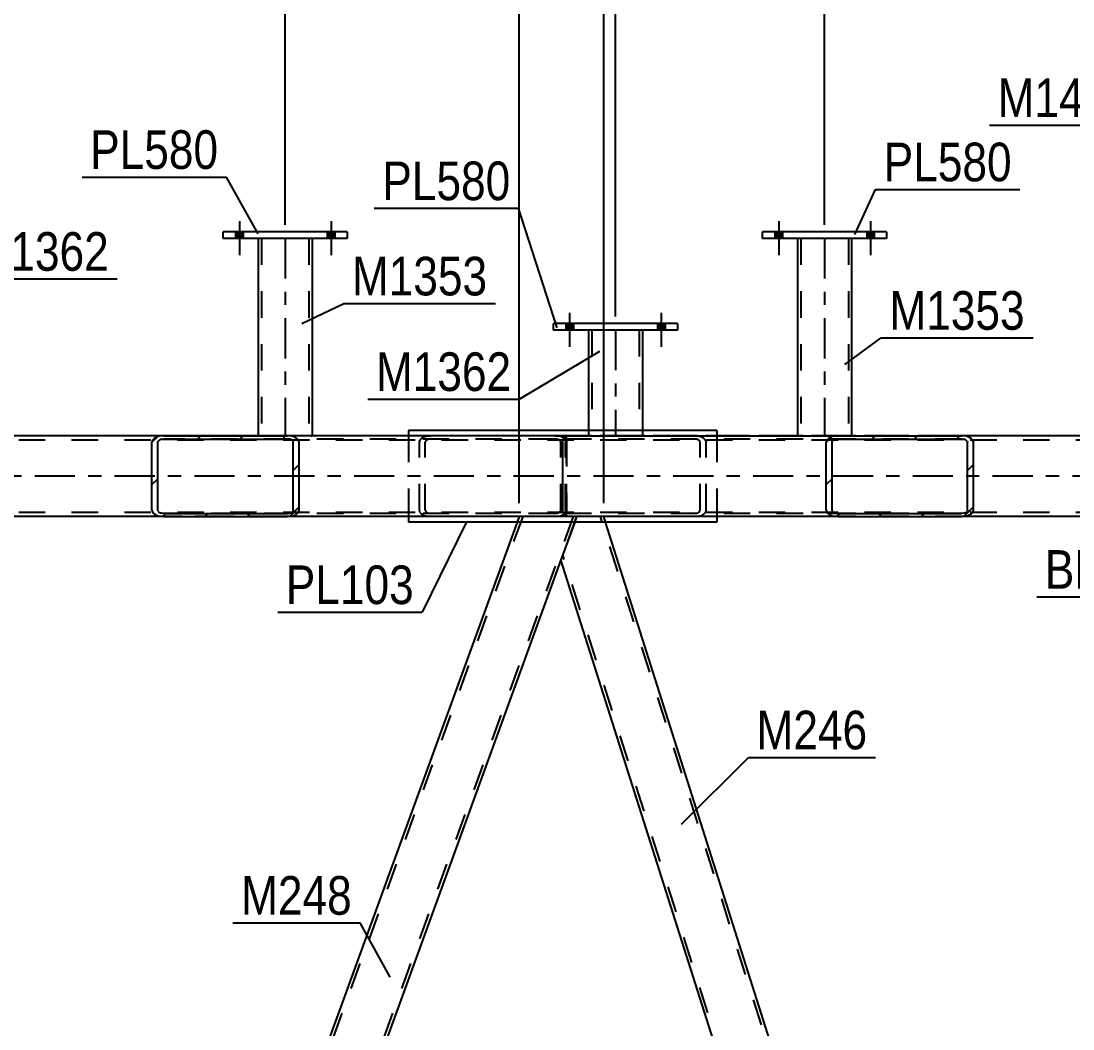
# Model space of a CAD drawing. Header units: millimetres. Extents: x -857 to 332, y -866 to -25.
# Drawn here: x -357.2 to -279.2, y -318.4 to -243.6 of the extents above; entities that cross this region are included whole.
import ezdxf

# ---------------------------------------------------------------- set-up
doc = ezdxf.new("R2010")
doc.units = ezdxf.units.MM
doc.linetypes.add('DXK_LINE_DOT2', pattern=[3.9198, 1.9599, -1.9599])
doc.linetypes.add('DXK_LINE_DOT3', pattern=[5.9187, 2.979, -0.9799, 0.9799, -0.9799])
doc.styles.add('Arial Narrow', font='ARIALN.TTF', dxfattribs={"height": 0.2})

# ---------------------------------------------------------------- blocks, each defined once
blk = doc.blocks.new('Bolt-570386455-1264 - 1253')
at = {"linetype": 'Continuous'}
for points in [[(-316.201, -266.084), (-316.761, -266.084), (-316.761, -266.564), (-316.201, -266.564)], [(-316.201, -266.084), (-316.761, -266.084), (-316.761, -266.564), (-316.201, -266.564)], [(-309.401, -266.084), (-309.961, -266.084), (-309.961, -266.564), (-309.401, -266.564)], [(-309.401, -266.084), (-309.961, -266.084), (-309.961, -266.564), (-309.401, -266.564)]]:
    blk.add_hatch(color=1, dxfattribs=at).paths.add_polyline_path(points)
at = {"color": 1, "linetype": 'Continuous'}
for p, q in [((-316.481, -265.284), (-316.481, -267.804)), ((-316.481, -265.284), (-316.481, -267.804)), ((-309.681, -265.284), (-309.681, -267.804)), ((-309.681, -265.284), (-309.681, -267.804)), ((-316.761, -266.084), (-316.761, -266.564)), ((-316.761, -266.084), (-316.761, -266.564)), ((-316.201, -266.084), (-316.201, -266.564)), ((-316.201, -266.084), (-316.201, -266.564)), ((-309.961, -266.084), (-309.961, -266.564)), ((-309.961, -266.084), (-309.961, -266.564)), ((-309.401, -266.084), (-309.401, -266.564)), ((-309.401, -266.084), (-309.401, -266.564))]:
    blk.add_line(p, q, dxfattribs=at)
blk = doc.blocks.new('Part-570386455-1700 - 1253')
at = {"color": 2, "linetype": 'Continuous'}
for p, q in [((-339.567, -259.766), (-339.567, -274.407)), ((-335.567, -259.766), (-335.567, -274.407))]:
    blk.add_line(p, q, dxfattribs=at)
at = {"color": 7, "linetype": 'DXK_LINE_DOT2'}
for p, q in [((-335.567, -259.766), (-339.567, -259.766)), ((-339.53, -259.766), (-339.567, -259.766)), ((-339.327, -259.766), (-339.327, -274.409)), ((-335.807, -259.766), (-335.807, -274.409)), ((-339.567, -274.407), (-339.567, -274.409)), ((-339.567, -274.409), (-335.567, -274.409)), ((-335.567, -274.409), (-335.567, -274.407)), ((-335.567, -274.407), (-335.567, -274.409))]:
    blk.add_line(p, q, dxfattribs=at)
at = {"color": 7, "linetype": 'DXK_LINE_DOT3'}
blk.add_line((-337.567, -259.766), (-337.567, -274.409), dxfattribs=at)
blk = doc.blocks.new('Bolt-570386455-1274 - 1253')
at = {"linetype": 'Continuous'}
for points in [[(-340.687, -259.286), (-341.247, -259.286), (-341.247, -259.766), (-340.687, -259.766)], [(-340.687, -259.286), (-341.247, -259.286), (-341.247, -259.766), (-340.687, -259.766)], [(-333.887, -259.286), (-334.447, -259.286), (-334.447, -259.766), (-333.887, -259.766)], [(-333.887, -259.286), (-334.447, -259.286), (-334.447, -259.766), (-333.887, -259.766)]]:
    blk.add_hatch(color=1, dxfattribs=at).paths.add_polyline_path(points)
at = {"color": 1, "linetype": 'Continuous'}
for p, q in [((-340.967, -258.486), (-340.967, -261.006)), ((-340.967, -258.486), (-340.967, -261.006)), ((-334.167, -258.486), (-334.167, -261.006)), ((-334.167, -258.486), (-334.167, -261.006)), ((-341.247, -259.286), (-341.247, -259.766)), ((-341.247, -259.286), (-341.247, -259.766)), ((-340.687, -259.286), (-340.687, -259.766)), ((-340.687, -259.286), (-340.687, -259.766)), ((-334.447, -259.286), (-334.447, -259.766)), ((-334.447, -259.286), (-334.447, -259.766)), ((-333.887, -259.286), (-333.887, -259.766)), ((-333.887, -259.286), (-333.887, -259.766))]:
    blk.add_line(p, q, dxfattribs=at)
blk = doc.blocks.new('Bolt-570386455-1284 - 1253')
at = {"linetype": 'Continuous'}
for points in [[(-300.687, -259.286), (-301.247, -259.286), (-301.247, -259.766), (-300.687, -259.766)], [(-300.687, -259.286), (-301.247, -259.286), (-301.247, -259.766), (-300.687, -259.766)], [(-293.887, -259.286), (-294.447, -259.286), (-294.447, -259.766), (-293.887, -259.766)], [(-293.887, -259.286), (-294.447, -259.286), (-294.447, -259.766), (-293.887, -259.766)]]:
    blk.add_hatch(color=1, dxfattribs=at).paths.add_polyline_path(points)
at = {"color": 1, "linetype": 'Continuous'}
for p, q in [((-300.967, -258.486), (-300.967, -261.006)), ((-300.967, -258.486), (-300.967, -261.006)), ((-294.167, -258.486), (-294.167, -261.006)), ((-294.167, -258.486), (-294.167, -261.006)), ((-301.247, -259.286), (-301.247, -259.766)), ((-301.247, -259.286), (-301.247, -259.766)), ((-300.687, -259.286), (-300.687, -259.766)), ((-300.687, -259.286), (-300.687, -259.766)), ((-294.447, -259.286), (-294.447, -259.766)), ((-294.447, -259.286), (-294.447, -259.766)), ((-293.887, -259.286), (-293.887, -259.766)), ((-293.887, -259.286), (-293.887, -259.766))]:
    blk.add_line(p, q, dxfattribs=at)
blk = doc.blocks.new('Part-570386455-1364 - 1253')
at = {"color": 7, "linetype": 'DXK_LINE_DOT2'}
for p, q in [((-92.738, -274.407), (-754.09, -274.407)), ((-287.408, -274.407), (-346.575, -274.407)), ((-92.738, -274.727), (-782.943, -274.727)), ((-92.738, -280.087), (-782.943, -280.087)), ((-287.407, -280.407), (-346.575, -280.407))]:
    blk.add_line(p, q, dxfattribs=at)
at = {"color": 2, "linetype": 'Continuous'}
for p, q in [((-346.575, -274.407), (-372.541, -274.407)), ((-261.44, -274.407), (-287.408, -274.407)), ((-346.575, -280.407), (-372.542, -280.407)), ((-261.441, -280.407), (-287.407, -280.407))]:
    blk.add_line(p, q, dxfattribs=at)
at = {"color": 7, "linetype": 'DXK_LINE_DOT3'}
blk.add_line((-92.738, -277.407), (-782.943, -277.407), dxfattribs=at)
blk = doc.blocks.new('Part-570386455-1532 - 1253')
at = {"color": 2, "linetype": 'Continuous'}
for p, q in [((-315.081, -266.564), (-315.081, -274.007)), ((-311.081, -266.564), (-311.081, -274.007))]:
    blk.add_line(p, q, dxfattribs=at)
at = {"color": 7, "linetype": 'DXK_LINE_DOT2'}
for p, q in [((-311.081, -266.564), (-315.081, -266.564)), ((-315.081, -266.564), (-315.044, -266.564)), ((-314.841, -266.564), (-314.841, -274.41)), ((-311.321, -266.564), (-311.321, -274.41)), ((-315.081, -274.007), (-315.081, -274.41)), ((-311.081, -274.41), (-315.081, -274.41)), ((-311.081, -274.007), (-311.081, -274.41))]:
    blk.add_line(p, q, dxfattribs=at)
at = {"color": 7, "linetype": 'DXK_LINE_DOT3'}
blk.add_line((-313.081, -266.564), (-313.081, -274.41), dxfattribs=at)
blk = doc.blocks.new('Part-570386455-1537 - 1253')
at = {"color": 2, "linetype": 'Continuous'}
for p, q in [((-308.481, -266.084), (-317.681, -266.084)), ((-317.681, -266.564), (-317.681, -266.084)), ((-308.481, -266.564), (-317.681, -266.564)), ((-308.481, -266.084), (-308.481, -266.564))]:
    blk.add_line(p, q, dxfattribs=at)
blk = doc.blocks.new('Part-570386455-1688 - 1253')
at = {"color": 2, "linetype": 'Continuous'}
for p, q in [((-299.567, -259.766), (-299.567, -274.407)), ((-295.567, -259.766), (-295.567, -274.407))]:
    blk.add_line(p, q, dxfattribs=at)
at = {"color": 7, "linetype": 'DXK_LINE_DOT2'}
for p, q in [((-295.567, -259.766), (-299.567, -259.766)), ((-299.53, -259.766), (-299.567, -259.766)), ((-299.327, -259.766), (-299.327, -274.409)), ((-295.807, -259.766), (-295.807, -274.409)), ((-299.567, -274.407), (-299.567, -274.409)), ((-299.567, -274.409), (-295.567, -274.409)), ((-295.567, -274.409), (-295.567, -274.407)), ((-295.567, -274.407), (-295.567, -274.409))]:
    blk.add_line(p, q, dxfattribs=at)
at = {"color": 7, "linetype": 'DXK_LINE_DOT3'}
blk.add_line((-297.567, -259.766), (-297.567, -274.409), dxfattribs=at)
blk = doc.blocks.new('Part-570386455-1693 - 1253')
at = {"color": 2, "linetype": 'Continuous'}
for p, q in [((-292.967, -259.286), (-302.167, -259.286)), ((-302.167, -259.766), (-302.167, -259.286)), ((-292.967, -259.286), (-292.967, -259.766)), ((-292.967, -259.766), (-302.167, -259.766))]:
    blk.add_line(p, q, dxfattribs=at)
blk = doc.blocks.new('Part-570386455-1705 - 1253')
at = {"color": 2, "linetype": 'Continuous'}
for p, q in [((-332.967, -259.286), (-342.167, -259.286)), ((-342.167, -259.766), (-342.167, -259.286)), ((-332.967, -259.286), (-332.967, -259.766)), ((-332.967, -259.766), (-342.167, -259.766))]:
    blk.add_line(p, q, dxfattribs=at)
blk = doc.blocks.new('Part-570386455-1915 - 1253')
at = {"color": 2, "linetype": 'Continuous'}
for p, q in [((-328.419, -274.007), (-328.419, -274.407)), ((-305.563, -274.007), (-328.419, -274.007)), ((-305.563, -274.007), (-305.563, -274.407)), ((-328.419, -280.407), (-328.419, -280.807)), ((-305.563, -280.807), (-328.419, -280.807)), ((-305.563, -280.407), (-305.563, -280.807))]:
    blk.add_line(p, q, dxfattribs=at)
at = {"color": 7, "linetype": 'DXK_LINE_DOT2'}
for p, q in [((-328.419, -274.407), (-328.419, -280.407)), ((-305.563, -274.407), (-305.563, -280.407))]:
    blk.add_line(p, q, dxfattribs=at)
blk = doc.blocks.new('Part-570386455-2013 - 1253')
at = {"linetype": 'Continuous'}
h = blk.add_hatch(dxfattribs=at)
h.set_pattern_fill('', scale=0.7, style=0, pattern_type=0)
h.set_pattern_definition([(45, (-297.452, -274.887), (-1.57154, 1.57154), [])])
h.paths.add_polyline_path([(-297.386, -274.703), (-297.452, -274.887), (-297.452, -279.927), (-297.386, -280.111), (-297.196, -280.266), (-296.913, -280.37), (-296.579, -280.407), (-287.407, -280.407), (-287.073, -280.37), (-286.79, -280.266), (-286.601, -280.111), (-286.534, -279.927), (-286.534, -274.887), (-286.601, -274.703), (-286.79, -274.547), (-287.073, -274.443), (-287.407, -274.407), (-296.579, -274.407), (-296.913, -274.443), (-297.196, -274.547)])
h.paths.add_polyline_path([(-296.746, -274.665), (-296.579, -274.647), (-287.407, -274.647), (-287.24, -274.665), (-287.099, -274.717), (-287.004, -274.795), (-286.971, -274.887), (-286.971, -279.927), (-287.004, -280.019), (-287.099, -280.097), (-287.24, -280.149), (-287.407, -280.167), (-296.579, -280.167), (-296.746, -280.149), (-296.887, -280.097), (-296.982, -280.019), (-297.015, -279.927), (-297.015, -274.887), (-296.982, -274.795), (-296.887, -274.717)])
at = {"color": 2, "linetype": 'Continuous'}
for p, q in [((-316.958, -274.703), (-316.863, -274.547)), ((-316.863, -274.547), (-316.722, -274.443)), ((-316.722, -274.443), (-316.701, -274.439)), ((-316.701, -274.439), (-316.408, -274.407)), ((-316.408, -274.407), (-296.579, -274.407)), ((-296.579, -274.407), (-296.913, -274.443)), ((-296.579, -274.407), (-287.407, -274.407)), ((-287.073, -274.443), (-287.407, -274.407)), ((-316.991, -274.887), (-316.958, -274.703)), ((-316.991, -279.927), (-316.991, -274.887)), ((-297.386, -274.703), (-297.452, -274.887)), ((-297.452, -279.927), (-297.452, -274.887)), ((-297.015, -274.887), (-296.982, -274.795)), ((-297.015, -279.927), (-297.015, -274.887)), ((-296.746, -274.665), (-296.579, -274.647)), ((-296.579, -274.647), (-287.407, -274.647)), ((-287.407, -274.647), (-287.24, -274.665)), ((-287.004, -274.795), (-286.971, -274.887)), ((-286.971, -279.927), (-286.971, -274.887)), ((-286.534, -274.887), (-286.601, -274.703)), ((-286.534, -279.927), (-286.534, -274.887)), ((-316.958, -280.111), (-316.991, -279.927)), ((-297.452, -279.927), (-297.386, -280.111)), ((-296.982, -280.019), (-297.015, -279.927)), ((-286.971, -279.927), (-287.004, -280.019)), ((-286.601, -280.111), (-286.534, -279.927)), ((-316.863, -280.266), (-316.958, -280.111)), ((-316.722, -280.37), (-316.863, -280.266)), ((-316.701, -280.375), (-316.722, -280.37)), ((-316.408, -280.407), (-316.701, -280.375)), ((-296.579, -280.407), (-316.408, -280.407)), ((-296.913, -280.37), (-296.579, -280.407)), ((-296.579, -280.167), (-296.746, -280.149)), ((-296.579, -280.167), (-287.407, -280.167)), ((-296.579, -280.407), (-287.407, -280.407)), ((-287.24, -280.149), (-287.407, -280.167)), ((-287.407, -280.407), (-287.073, -280.37))]:
    blk.add_line(p, q, dxfattribs=at)
at = {"color": 7, "linetype": 'DXK_LINE_DOT2'}
for p, q in [((-316.701, -280.375), (-316.701, -274.439)), ((-307.237, -274.407), (-306.902, -274.443)), ((-287.407, -274.407), (-296.579, -274.407)), ((-316.756, -274.795), (-316.773, -274.887)), ((-316.773, -279.927), (-316.773, -274.887)), ((-316.717, -274.717), (-316.756, -274.795)), ((-316.575, -274.665), (-316.717, -274.717)), ((-316.717, -274.717), (-316.717, -280.097)), ((-316.408, -274.647), (-316.575, -274.665)), ((-287.407, -274.647), (-316.408, -274.647)), ((-307.07, -274.665), (-307.237, -274.647)), ((-306.8, -274.887), (-306.833, -274.795)), ((-306.8, -279.927), (-306.8, -274.887)), ((-306.43, -274.703), (-306.363, -274.887)), ((-306.363, -279.927), (-306.363, -274.887)), ((-316.773, -279.927), (-316.756, -280.019)), ((-316.756, -280.019), (-316.717, -280.097)), ((-306.833, -280.019), (-306.8, -279.927)), ((-306.363, -279.927), (-306.43, -280.111)), ((-316.717, -280.097), (-316.575, -280.149)), ((-316.575, -280.149), (-316.408, -280.167)), ((-287.407, -280.167), (-316.408, -280.167)), ((-307.237, -280.167), (-307.07, -280.149)), ((-306.902, -280.37), (-307.237, -280.407)), ((-287.407, -280.407), (-296.579, -280.407))]:
    blk.add_line(p, q, dxfattribs=at)
for centre, radius, start, end in [((-307.037, -275.249), 0.817, 41.93623, 80.48184), ((-307.137, -275.068), 0.409, 41.93623, 80.48184), ((-307.137, -279.746), 0.409, 279.5182, 318.0638), ((-307.037, -279.565), 0.817, 279.5182, 318.0638)]:
    blk.add_arc(centre, radius, start, end, dxfattribs=at)
at = {"color": 2, "linetype": 'Continuous'}
for centre, radius, start, end in [((-296.778, -275.249), 0.817, 99.5182, 138.06381), ((-287.208, -275.249), 0.817, 41.93624, 80.48184), ((-296.678, -275.068), 0.409, 99.5182, 138.06381), ((-287.308, -275.068), 0.409, 41.93624, 80.48184), ((-296.678, -279.746), 0.409, 221.93624, 260.48184), ((-287.308, -279.746), 0.409, 279.5182, 318.06381), ((-296.778, -279.565), 0.817, 221.93624, 260.48184), ((-287.208, -279.565), 0.817, 279.5182, 318.06381)]:
    blk.add_arc(centre, radius, start, end, dxfattribs=at)
blk = doc.blocks.new('Part-570386455-2050 - 1253')
at = {"color": 2, "linetype": 'Continuous'}
for p, q in [((-316.1, -280.807), (-317.121, -283.613)), ((-277.223, -396.201), (-313.815, -280.807)), ((-280.529, -399.007), (-317.121, -283.613))]:
    blk.add_line(p, q, dxfattribs=at)
at = {"color": 7, "linetype": 'DXK_LINE_DOT2'}
for p, q in [((-315.955, -280.407), (-316.1, -280.807)), ((-313.942, -280.407), (-315.955, -280.407)), ((-277.357, -396.571), (-314.193, -280.407)), ((-313.815, -280.807), (-313.942, -280.407)), ((-280.151, -399.407), (-316.987, -283.243))]:
    blk.add_line(p, q, dxfattribs=at)
blk = doc.blocks.new('Part-570386455-2087 - 1253')
at = {"color": 7, "linetype": 'DXK_LINE_DOT2'}
for p, q in [((-319.956, -280.407), (-363.268, -399.407)), ((-316.21, -280.407), (-359.523, -399.407)), ((-320.211, -280.407), (-320.357, -280.807)), ((-315.955, -280.407), (-320.211, -280.407)), ((-320.211, -280.407), (-320.173, -280.407)), ((-315.955, -280.407), (-317.121, -283.613))]:
    blk.add_line(p, q, dxfattribs=at)
at = {"color": 2, "linetype": 'Continuous'}
for p, q in [((-320.357, -280.807), (-362.357, -396.201)), ((-317.121, -283.613), (-359.121, -399.007))]:
    blk.add_line(p, q, dxfattribs=at)
blk = doc.blocks.new('Part-570386455-2116 - 1253')
at = {"linetype": 'Continuous'}
h = blk.add_hatch(dxfattribs=at)
h.set_pattern_fill('', scale=0.7, style=0, pattern_type=0)
h.set_pattern_definition([(45, (-347.4482, -274.887), (-1.57154, 1.57154), [])])
h.paths.add_polyline_path([(-347.382, -274.703), (-347.448, -274.887), (-347.448, -279.927), (-347.382, -280.111), (-347.192, -280.266), (-346.909, -280.37), (-346.575, -280.407), (-337.404, -280.407), (-337.069, -280.37), (-336.786, -280.266), (-336.597, -280.111), (-336.53, -279.927), (-336.53, -274.887), (-336.597, -274.703), (-336.786, -274.548), (-337.069, -274.443), (-337.404, -274.407), (-346.575, -274.407), (-346.909, -274.443), (-347.192, -274.548)])
h.paths.add_polyline_path([(-346.742, -274.665), (-346.575, -274.647), (-337.404, -274.647), (-337.236, -274.665), (-337.095, -274.717), (-337, -274.795), (-336.967, -274.887), (-336.967, -279.927), (-337, -280.019), (-337.095, -280.097), (-337.236, -280.149), (-337.404, -280.167), (-346.575, -280.167), (-346.742, -280.149), (-346.884, -280.097), (-346.978, -280.019), (-347.011, -279.927), (-347.011, -274.887), (-346.978, -274.795), (-346.884, -274.717)])
at = {"color": 2, "linetype": 'Continuous'}
for p, q in [((-346.575, -274.407), (-346.909, -274.443)), ((-346.575, -274.407), (-337.404, -274.407)), ((-317.574, -274.407), (-337.404, -274.407)), ((-337.069, -274.443), (-337.404, -274.407)), ((-317.574, -274.407), (-317.24, -274.443)), ((-347.382, -274.703), (-347.448, -274.887)), ((-347.448, -279.927), (-347.448, -274.887)), ((-347.011, -274.887), (-346.978, -274.795)), ((-347.011, -279.927), (-347.011, -274.887)), ((-346.742, -274.665), (-346.575, -274.647)), ((-346.575, -274.647), (-337.404, -274.647)), ((-337.404, -274.647), (-337.236, -274.665)), ((-337, -274.795), (-336.967, -274.887)), ((-336.967, -279.927), (-336.967, -274.887)), ((-336.53, -274.887), (-336.597, -274.703)), ((-336.53, -279.927), (-336.53, -274.887)), ((-347.448, -279.927), (-347.382, -280.111)), ((-346.978, -280.019), (-347.011, -279.927)), ((-336.967, -279.927), (-337, -280.019)), ((-336.597, -280.111), (-336.53, -279.927)), ((-346.909, -280.37), (-346.575, -280.407)), ((-346.575, -280.167), (-346.742, -280.149)), ((-346.575, -280.167), (-337.404, -280.167)), ((-346.575, -280.407), (-337.404, -280.407)), ((-337.236, -280.149), (-337.404, -280.167)), ((-337.404, -280.407), (-337.069, -280.37)), ((-317.574, -280.407), (-337.404, -280.407)), ((-317.24, -280.37), (-317.574, -280.407))]:
    blk.add_line(p, q, dxfattribs=at)
at = {"color": 7, "linetype": 'DXK_LINE_DOT2'}
for p, q in [((-337.404, -274.407), (-346.575, -274.407)), ((-327.08, -274.443), (-326.746, -274.407)), ((-317.574, -274.647), (-346.575, -274.647)), ((-327.619, -274.887), (-327.553, -274.703)), ((-327.619, -279.927), (-327.619, -274.887)), ((-327.149, -274.795), (-327.182, -274.887)), ((-327.182, -279.927), (-327.182, -274.887)), ((-326.746, -274.647), (-326.913, -274.665)), ((-317.407, -274.665), (-317.574, -274.647)), ((-317.138, -274.887), (-317.171, -274.795)), ((-317.138, -279.927), (-317.138, -274.887)), ((-316.767, -274.703), (-316.743, -274.77)), ((-316.743, -274.77), (-316.701, -274.887)), ((-316.701, -279.927), (-316.701, -274.887)), ((-327.553, -280.111), (-327.619, -279.927)), ((-327.182, -279.927), (-327.149, -280.019)), ((-317.171, -280.019), (-317.138, -279.927)), ((-316.717, -279.97), (-316.767, -280.111)), ((-316.701, -279.927), (-316.717, -279.97)), ((-317.574, -280.167), (-346.575, -280.167)), ((-337.404, -280.407), (-346.575, -280.407)), ((-326.746, -280.407), (-327.08, -280.37)), ((-326.913, -280.149), (-326.746, -280.167)), ((-317.574, -280.167), (-317.407, -280.149))]:
    blk.add_line(p, q, dxfattribs=at)
at = {"color": 2, "linetype": 'Continuous'}
for centre, radius, start, end in [((-346.774, -275.249), 0.817, 99.5182, 138.0638), ((-337.204, -275.249), 0.817, 41.93623, 80.48184), ((-317.375, -275.249), 0.817, 53.52343, 80.48184), ((-346.674, -275.068), 0.409, 99.5182, 138.0638), ((-337.304, -275.068), 0.409, 41.93623, 80.48184), ((-346.674, -279.746), 0.409, 221.93623, 260.48184), ((-337.304, -279.746), 0.409, 279.5182, 318.0638), ((-346.774, -279.565), 0.817, 221.93623, 260.48184), ((-337.204, -279.565), 0.817, 279.5182, 318.0638), ((-317.375, -279.565), 0.817, 279.5182, 306.47661)]:
    blk.add_arc(centre, radius, start, end, dxfattribs=at)
at = {"color": 7, "linetype": 'DXK_LINE_DOT2'}
for centre, radius, start, end in [((-326.945, -275.249), 0.817, 99.5182, 138.0638), ((-326.845, -275.068), 0.409, 99.5182, 138.0638), ((-317.475, -275.068), 0.409, 41.93623, 80.48184), ((-317.375, -275.249), 0.817, 41.93623, 53.52343), ((-326.845, -279.746), 0.409, 221.93623, 260.48184), ((-317.475, -279.746), 0.409, 279.5182, 318.0638), ((-326.945, -279.565), 0.817, 221.93623, 260.48184), ((-317.375, -279.565), 0.817, 306.47661, 318.0638)]:
    blk.add_arc(centre, radius, start, end, dxfattribs=at)
blk = doc.blocks.new('StraightDimension-570386455-15695 - 1253')
at = {"color": 7, "linetype": 'Continuous'}
for p, q in [((-364.161, -265.564), (-364.161, -217.409)), ((-337.567, -258.766), (-337.567, -221.909)), ((-362.661, -231.749), (-365.661, -232.949)), ((-364.161, -232.349), (-337.567, -232.349)), ((-339.067, -232.949), (-336.067, -231.749))]:
    blk.add_line(p, q, dxfattribs=at)
at = {"color": 0}
blk.add_wipeout([(-347.522, -231.599), (-347.522, -227.399), (-354.206, -227.399), (-354.206, -231.599)], dxfattribs=at)
at = {"color": 3, "style": 'Arial Narrow'}
blk.add_text('665', height=2.8633, dxfattribs=at).set_placement((-353.606, -230.999))
at = {"color": 0, "linetype": 'Continuous'}
blk.add_wipeout([(-338.167, -221.309), (-342.367, -221.309), (-342.367, -231.649), (-338.167, -231.649)], dxfattribs=at)
at = {"color": 3, "linetype": 'Continuous', "style": 'Arial Narrow'}
blk.add_text('11134', height=2.8633, rotation=90.00021, dxfattribs=at).set_placement((-338.767, -231.049))
blk = doc.blocks.new('StraightDimension-570386455-15694 - 1253')
at = {"color": 7, "linetype": 'Continuous'}
for p, q in [((-337.567, -258.766), (-337.567, -221.909)), ((-313.081, -265.564), (-313.081, -221.909)), ((-336.067, -231.749), (-339.067, -232.949)), ((-337.567, -232.349), (-313.081, -232.349)), ((-314.581, -232.949), (-311.581, -231.749))]:
    blk.add_line(p, q, dxfattribs=at)
at = {"color": 0}
blk.add_wipeout([(-321.981, -231.599), (-321.981, -227.399), (-328.666, -227.399), (-328.666, -231.599)], dxfattribs=at)
at = {"color": 3, "style": 'Arial Narrow'}
blk.add_text('612', height=2.8633, dxfattribs=at).set_placement((-328.066, -230.999))
at = {"color": 0, "linetype": 'Continuous'}
blk.add_wipeout([(-313.681, -221.309), (-317.881, -221.309), (-317.881, -231.649), (-313.681, -231.649)], dxfattribs=at)
at = {"color": 3, "linetype": 'Continuous', "style": 'Arial Narrow'}
blk.add_text('11747', height=2.8633, rotation=90.00021, dxfattribs=at).set_placement((-314.281, -231.049))
blk = doc.blocks.new('StraightDimension-570386455-15692 - 1253')
at = {"color": 7, "linetype": 'Continuous'}
for p, q in [((-297.567, -258.766), (-297.567, -217.409)), ((-262, -258.204), (-262, -217.409)), ((-296.067, -231.749), (-299.067, -232.949)), ((-297.567, -232.349), (-262, -232.349)), ((-263.5, -232.949), (-260.5, -231.749))]:
    blk.add_line(p, q, dxfattribs=at)
at = {"color": 0, "linetype": 'Continuous'}
blk.add_wipeout([(-262.6, -216.809), (-266.8, -216.809), (-266.8, -227.149), (-262.6, -227.149)], dxfattribs=at)
at = {"color": 0}
blk.add_wipeout([(-276.441, -231.599), (-276.441, -227.399), (-283.126, -227.399), (-283.126, -231.599)], dxfattribs=at)
at = {"color": 3, "linetype": 'Continuous', "style": 'Arial Narrow'}
blk.add_text('13024', height=2.8633, rotation=90.00021, dxfattribs=at).set_placement((-263.2, -226.549))
at = {"color": 3, "style": 'Arial Narrow'}
blk.add_text('889', height=2.8633, dxfattribs=at).set_placement((-282.526, -230.999))
blk = doc.blocks.new('StraightDimension-570386455-15693 - 1253')
at = {"color": 7, "linetype": 'Continuous'}
for p, q in [((-297.567, -258.766), (-297.567, -217.409)), ((-313.081, -265.564), (-313.081, -221.909)), ((-311.581, -231.749), (-314.581, -232.949)), ((-313.081, -232.349), (-297.567, -232.349)), ((-299.067, -232.949), (-296.067, -231.749))]:
    blk.add_line(p, q, dxfattribs=at)
at = {"color": 0}
blk.add_wipeout([(-301.981, -231.599), (-301.981, -227.399), (-308.666, -227.399), (-308.666, -231.599)], dxfattribs=at)
at = {"color": 3, "style": 'Arial Narrow'}
blk.add_text('388', height=2.8633, dxfattribs=at).set_placement((-308.066, -230.999))
at = {"color": 0, "linetype": 'Continuous'}
blk.add_wipeout([(-298.167, -216.809), (-302.367, -216.809), (-302.367, -227.149), (-298.167, -227.149)], dxfattribs=at)
at = {"color": 3, "linetype": 'Continuous', "style": 'Arial Narrow'}
blk.add_text('12134', height=2.8633, rotation=90.00021, dxfattribs=at).set_placement((-298.767, -226.549))
blk = doc.blocks.new('StraightDimension-570386455-35170 - 1253')
at = {"color": 7, "linetype": 'Continuous'}
blk.add_line((-313.942, -279.407), (-313.942, -191.221), dxfattribs=at)
blk = doc.blocks.new('StraightDimension-570386455-35171 - 1253')
at = {"color": 7, "linetype": 'Continuous'}
for p, q in [((-313.942, -279.407), (-313.942, -191.221)), ((-320.211, -279.407), (-320.211, -195.721))]:
    blk.add_line(p, q, dxfattribs=at)
blk = doc.blocks.new('StraightDimension-570386455-35172 - 1253')
at = {"color": 7, "linetype": 'Continuous'}
blk.add_line((-320.211, -279.407), (-320.211, -195.721), dxfattribs=at)
blk = doc.blocks.new('Mark-570386455-1911 - 1253')
at = {"color": 30, "linetype": 'Continuous'}
for p in [(-324.115, -280.802), (-338.123, -287.491)]:
    blk.add_line(p, (-327.419, -287.491), dxfattribs=at)
at = {"color": 0}
blk.add_wipeout([(-328.019, -286.891), (-328.019, -283.891), (-337.523, -283.891), (-337.523, -286.891)], dxfattribs=at)
blk.add_wipeout([(-328.019, -286.891), (-328.019, -283.891), (-337.523, -283.891), (-337.523, -286.891)], dxfattribs=at)
at = {"color": 3, "style": 'Arial Narrow'}
blk.add_text('PL103', height=2.8633, dxfattribs=at).set_placement((-337.523, -286.891))
blk = doc.blocks.new('Mark-570386455-1696 - 1253')
at = {"color": 30, "linetype": 'Continuous'}
for p, q in [((-336.328, -266.074), (-333.223, -264.593)), ((-333.223, -264.593), (-321.972, -264.593))]:
    blk.add_line(p, q, dxfattribs=at)
at = {"color": 0}
blk.add_wipeout([(-322.572, -263.993), (-322.572, -260.993), (-332.623, -260.993), (-332.623, -263.993)], dxfattribs=at)
blk.add_wipeout([(-322.572, -263.993), (-322.572, -260.993), (-332.623, -260.993), (-332.623, -263.993)], dxfattribs=at)
at = {"color": 3, "style": 'Arial Narrow'}
blk.add_text('M1353', height=2.8633, dxfattribs=at).set_placement((-332.623, -263.993))
blk = doc.blocks.new('Mark-570386455-1684 - 1253')
at = {"color": 30, "linetype": 'Continuous'}
for p, q in [((-296.073, -269.109), (-293.364, -267.141)), ((-293.364, -267.141), (-282.112, -267.141))]:
    blk.add_line(p, q, dxfattribs=at)
at = {"color": 0}
blk.add_wipeout([(-282.712, -266.541), (-282.712, -263.541), (-292.764, -263.541), (-292.764, -266.541)], dxfattribs=at)
blk.add_wipeout([(-282.712, -266.541), (-282.712, -263.541), (-292.764, -263.541), (-292.764, -266.541)], dxfattribs=at)
at = {"color": 3, "style": 'Arial Narrow'}
blk.add_text('M1353', height=2.8633, dxfattribs=at).set_placement((-292.764, -266.541))
blk = doc.blocks.new('Mark-570386455-1428 - 1253')
at = {"color": 30, "linetype": 'Continuous'}
for p in [(-264.109, -269.114), (-281.837, -286.355)]:
    blk.add_line(p, (-272.598, -286.355), dxfattribs=at)
at = {"color": 0}
blk.add_wipeout([(-273.198, -285.755), (-273.198, -282.755), (-281.237, -282.755), (-281.237, -285.755)], dxfattribs=at)
blk.add_wipeout([(-273.198, -285.755), (-273.198, -282.755), (-281.237, -282.755), (-281.237, -285.755)], dxfattribs=at)
at = {"color": 3, "style": 'Arial Narrow'}
blk.add_text('BPL9', height=2.8633, dxfattribs=at).set_placement((-281.237, -285.755))
blk = doc.blocks.new('Mark-570386455-1490 - 1253')
at = {"color": 30, "linetype": 'Continuous'}
for p, q in [((-363.327, -267.534), (-361.282, -262.765)), ((-361.282, -262.765), (-350.031, -262.765))]:
    blk.add_line(p, q, dxfattribs=at)
at = {"color": 0}
blk.add_wipeout([(-350.631, -262.165), (-350.631, -259.165), (-360.682, -259.165), (-360.682, -262.165)], dxfattribs=at)
blk.add_wipeout([(-350.631, -262.165), (-350.631, -259.165), (-360.682, -259.165), (-360.682, -262.165)], dxfattribs=at)
at = {"color": 3, "style": 'Arial Narrow'}
blk.add_text('M1362', height=2.8633, dxfattribs=at).set_placement((-360.682, -262.165))
blk = doc.blocks.new('Mark-570386455-1528 - 1253')
at = {"color": 30, "linetype": 'Continuous'}
for p in [(-314.269, -268.145), (-331.442, -271.684)]:
    blk.add_line(p, (-320.19, -271.684), dxfattribs=at)
at = {"color": 0}
blk.add_wipeout([(-320.79, -271.084), (-320.79, -268.084), (-330.842, -268.084), (-330.842, -271.084)], dxfattribs=at)
blk.add_wipeout([(-320.79, -271.084), (-320.79, -268.084), (-330.842, -268.084), (-330.842, -271.084)], dxfattribs=at)
at = {"color": 3, "style": 'Arial Narrow'}
blk.add_text('M1362', height=2.8633, dxfattribs=at).set_placement((-330.842, -271.084))
blk = doc.blocks.new('Mark-570386455-1533 - 1253')
at = {"color": 30, "linetype": 'Continuous'}
for p in [(-330.963, -257.529), (-317.408, -266.393)]:
    blk.add_line(p, (-320.26, -257.529), dxfattribs=at)
at = {"color": 0}
blk.add_wipeout([(-320.86, -256.929), (-320.86, -253.929), (-330.363, -253.929), (-330.363, -256.929)], dxfattribs=at)
blk.add_wipeout([(-320.86, -256.929), (-320.86, -253.929), (-330.363, -253.929), (-330.363, -256.929)], dxfattribs=at)
at = {"color": 3, "style": 'Arial Narrow'}
blk.add_text('PL580', height=2.8633, dxfattribs=at).set_placement((-330.363, -256.929))
blk = doc.blocks.new('Mark-570386455-1548 - 1253')
at = {"color": 30, "linetype": 'Continuous'}
for p in [(-285.339, -251.367), (-262.898, -259.809)]:
    blk.add_line(p, (-274.087, -251.367), dxfattribs=at)
at = {"color": 0}
blk.add_wipeout([(-274.687, -250.767), (-274.687, -247.767), (-284.739, -247.767), (-284.739, -250.767)], dxfattribs=at)
blk.add_wipeout([(-274.687, -250.767), (-274.687, -247.767), (-284.739, -247.767), (-284.739, -250.767)], dxfattribs=at)
at = {"color": 3, "style": 'Arial Narrow'}
blk.add_text('M1470', height=2.8633, dxfattribs=at).set_placement((-284.739, -250.767))
blk = doc.blocks.new('Mark-570386455-1689 - 1253')
at = {"color": 30, "linetype": 'Continuous'}
for p, q in [((-295.314, -259.48), (-293.784, -256.128)), ((-293.784, -256.128), (-283.08, -256.128))]:
    blk.add_line(p, q, dxfattribs=at)
at = {"color": 0}
blk.add_wipeout([(-283.68, -255.528), (-283.68, -252.528), (-293.184, -252.528), (-293.184, -255.528)], dxfattribs=at)
blk.add_wipeout([(-283.68, -255.528), (-283.68, -252.528), (-293.184, -252.528), (-293.184, -255.528)], dxfattribs=at)
at = {"color": 3, "style": 'Arial Narrow'}
blk.add_text('PL580', height=2.8633, dxfattribs=at).set_placement((-293.184, -255.528))
blk = doc.blocks.new('Mark-570386455-1701 - 1253')
at = {"color": 30, "linetype": 'Continuous'}
for p in [(-352.631, -255.212), (-339.582, -259.424)]:
    blk.add_line(p, (-341.927, -255.212), dxfattribs=at)
at = {"color": 0}
blk.add_wipeout([(-342.527, -254.612), (-342.527, -251.612), (-352.031, -251.612), (-352.031, -254.612)], dxfattribs=at)
blk.add_wipeout([(-342.527, -254.612), (-342.527, -251.612), (-352.031, -251.612), (-352.031, -254.612)], dxfattribs=at)
at = {"color": 3, "style": 'Arial Narrow'}
blk.add_text('PL580', height=2.8633, dxfattribs=at).set_placement((-352.031, -254.612))
blk = doc.blocks.new('Mark-570386455-2083 - 1253')
at = {"color": 30, "linetype": 'Continuous'}
for p in [(-341.44, -310.533), (-329.789, -314.572)]:
    blk.add_line(p, (-332.016, -310.533), dxfattribs=at)
at = {"color": 0}
blk.add_wipeout([(-332.616, -309.933), (-332.616, -306.933), (-340.84, -306.933), (-340.84, -309.933)], dxfattribs=at)
blk.add_wipeout([(-332.616, -309.933), (-332.616, -306.933), (-340.84, -306.933), (-340.84, -309.933)], dxfattribs=at)
at = {"color": 3, "style": 'Arial Narrow'}
blk.add_text('M248', height=2.8633, dxfattribs=at).set_placement((-340.84, -309.933))
blk = doc.blocks.new('Mark-570386455-2046 - 1253')
at = {"color": 30, "linetype": 'Continuous'}
for p, q in [((-308.169, -303.215), (-303.219, -298.265)), ((-303.219, -298.265), (-293.795, -298.265))]:
    blk.add_line(p, q, dxfattribs=at)
at = {"color": 0}
blk.add_wipeout([(-294.395, -297.665), (-294.395, -294.665), (-302.619, -294.665), (-302.619, -297.665)], dxfattribs=at)
blk.add_wipeout([(-294.395, -297.665), (-294.395, -294.665), (-302.619, -294.665), (-302.619, -297.665)], dxfattribs=at)
at = {"color": 3, "style": 'Arial Narrow'}
blk.add_text('M246', height=2.8633, dxfattribs=at).set_placement((-302.619, -297.665))

msp = doc.modelspace()

# ---------------------------------------------------------------- block references
for name in ['Bolt-570386455-1274 - 1253', 'Bolt-570386455-1284 - 1253', 'Part-570386455-1705 - 1253', 'Part-570386455-1693 - 1253', 'Part-570386455-1700 - 1253', 'Part-570386455-1688 - 1253', 'Bolt-570386455-1264 - 1253', 'Part-570386455-1537 - 1253', 'Part-570386455-1532 - 1253', 'Part-570386455-1364 - 1253', 'Part-570386455-2116 - 1253', 'Part-570386455-1915 - 1253', 'Part-570386455-2013 - 1253', 'Part-570386455-2087 - 1253', 'Part-570386455-2050 - 1253']:
    msp.add_blockref(name, (0, 0))

# ---------------------------------------------------------------- next in the draw order: block references
for name in ['StraightDimension-570386455-15692 - 1253', 'StraightDimension-570386455-15695 - 1253', 'Mark-570386455-1911 - 1253', 'Mark-570386455-2046 - 1253', 'Mark-570386455-2083 - 1253']:
    msp.add_blockref(name, (0, 0))

# ---------------------------------------------------------------- next in the draw order: block references
msp.add_blockref('StraightDimension-570386455-15694 - 1253', (0, 0))

# ---------------------------------------------------------------- next in the draw order: block references
msp.add_blockref('StraightDimension-570386455-15693 - 1253', (0, 0))

# ---------------------------------------------------------------- next in the draw order: block references
msp.add_blockref('StraightDimension-570386455-35170 - 1253', (0, 0))

# ---------------------------------------------------------------- next in the draw order: block references
for name in ['StraightDimension-570386455-35171 - 1253', 'Mark-570386455-1548 - 1253', 'Mark-570386455-1684 - 1253']:
    msp.add_blockref(name, (0, 0))

# ---------------------------------------------------------------- next in the draw order: block references
for name in ['StraightDimension-570386455-35172 - 1253', 'Mark-570386455-1689 - 1253', 'Mark-570386455-1428 - 1253']:
    msp.add_blockref(name, (0, 0))

# ---------------------------------------------------------------- next in the draw order: block references
for name in ['Mark-570386455-1490 - 1253', 'Mark-570386455-1696 - 1253', 'Mark-570386455-1528 - 1253']:
    msp.add_blockref(name, (0, 0))

# ---------------------------------------------------------------- next in the draw order: block references
for name in ['Mark-570386455-1701 - 1253', 'Mark-570386455-1533 - 1253']:
    msp.add_blockref(name, (0, 0))

doc.saveas('drawing.dxf')
